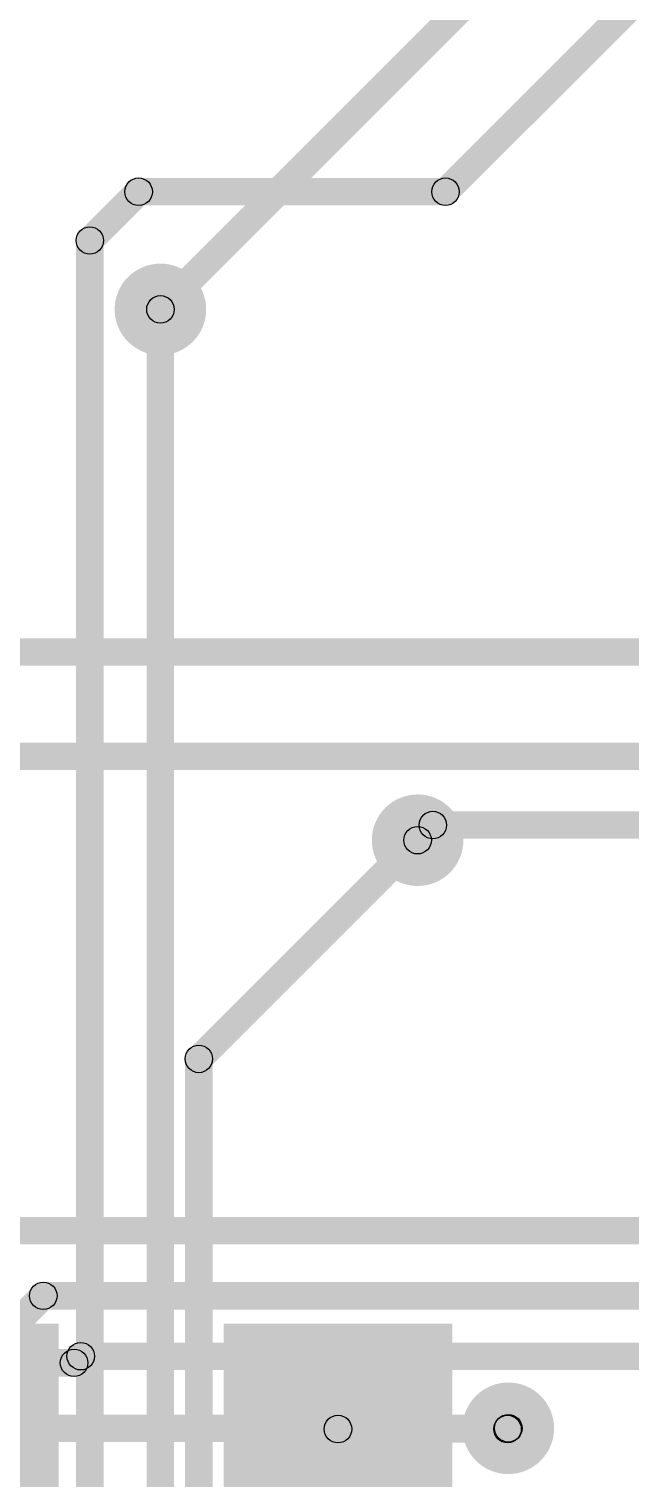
# Model space of a CAD drawing. Header units: millimetres. Extents: x 0 to 3.58, y 0 to 2.95.
# Drawn here: x 2.55 to 2.809, y 1.144 to 1.768 of the extents above; entities that cross this region are included whole.
import ezdxf

# ---------------------------------------------------------------- set-up
doc = ezdxf.new("R2010")
doc.units = ezdxf.units.MM
doc.header["$MEASUREMENT"] = 0
for name, color, linetype in [('BottomLayer', 5, 'Continuous'), ('TopLayer', 1, 'Continuous'), ('ViaHoleLayer', 16, 'Continuous')]:
    doc.layers.add(name, color=color, linetype=linetype)

# ---------------------------------------------------------------- blocks, each defined once
blk = doc.blocks.new('DIODE__SMB_13')
at = {"layer": 'TopLayer'}
for points in [[(-0.13386, 0.04528), (-0.03543, 0.04528), (-0.03543, -0.04527), (-0.13386, -0.04527)], [(0.03543, 0.04528), (0.13386, 0.04528), (0.13386, -0.04527), (0.03543, -0.04527)]]:
    blk.add_hatch(color=1, dxfattribs=at).paths.add_polyline_path(points)

msp = doc.modelspace()

# ---------------------------------------------------------------- hatches: boundary and pattern name
at = {"layer": 'BottomLayer'}
for points in [[(2.61087, 1.64286), (2.60252, 1.65121), (2.77929, 1.82799), (2.78764, 1.81964)], [(2.25238, 1.4937), (2.25238, 1.50551), (2.89438, 1.50551), (2.89438, 1.4937)], [(2.46232, 1.44882), (2.46232, 1.46063), (2.88583, 1.46063), (2.88583, 1.44882)], [(2.7215, 1.41449), (2.71315, 1.42285), (2.71968, 1.42937), (2.72803, 1.42102)], [(2.72385, 1.41929), (2.72385, 1.4311), (2.94488, 1.4311), (2.94488, 1.41929)], [(2.52555, 1.24476), (2.52555, 1.25657), (2.86667, 1.25657), (2.86667, 1.24476)], [(2.55632, 1.21676), (2.55632, 1.22857), (3.01732, 1.22857), (3.01732, 1.21676)], [(2.54818, 1.20618), (2.53983, 1.21453), (2.55215, 1.22685), (2.5605, 1.21849)], [(2.42799, 1.18791), (2.42799, 1.19972), (2.56955, 1.19972), (2.56955, 1.18791)], [(2.57373, 1.18964), (2.56538, 1.19799), (2.56823, 1.20085), (2.57658, 1.19249)], [(2.5724, 1.19076), (2.5724, 1.20257), (2.82732, 1.20257), (2.82732, 1.19076)], [(2.42832, 1.15976), (2.42832, 1.17157), (2.75632, 1.17157), (2.75632, 1.15976)]]:
    msp.add_hatch(color=5, dxfattribs=at).paths.add_polyline_path(points)
h = msp.add_hatch(color=5, dxfattribs=at)
edge = h.paths.add_edge_path()
edge.add_arc((2.60669, 1.64704), 0.01969, 0, 360)
h = msp.add_hatch(color=5, dxfattribs=at)
edge = h.paths.add_edge_path()
edge.add_arc((2.60669, 1.64704), 0.00591, 0, 360)
h = msp.add_hatch(color=5, dxfattribs=at)
edge = h.paths.add_edge_path()
edge.add_arc((2.71732, 1.41867), 0.01969, 0, 360)
h = msp.add_hatch(color=5, dxfattribs=at)
edge = h.paths.add_edge_path()
edge.add_arc((2.72385, 1.4252), 0.00591, 0, 360)
h = msp.add_hatch(color=5, dxfattribs=at)
edge = h.paths.add_edge_path()
edge.add_arc((2.72385, 1.4252), 0.00591, 0, 360)
h = msp.add_hatch(color=5, dxfattribs=at)
edge = h.paths.add_edge_path()
edge.add_arc((2.71732, 1.41867), 0.00591, 0, 360)
h = msp.add_hatch(color=5, dxfattribs=at)
edge = h.paths.add_edge_path()
edge.add_arc((2.55632, 1.22267), 0.00591, 0, 360)
h = msp.add_hatch(color=5, dxfattribs=at)
edge = h.paths.add_edge_path()
edge.add_arc((2.55632, 1.22267), 0.00591, 0, 360)
h = msp.add_hatch(color=5, dxfattribs=at)
edge = h.paths.add_edge_path()
edge.add_arc((2.56955, 1.19382), 0.00591, 0, 360)
h = msp.add_hatch(color=5, dxfattribs=at)
edge = h.paths.add_edge_path()
edge.add_arc((2.56955, 1.19382), 0.00591, 0, 360)
h = msp.add_hatch(color=5, dxfattribs=at)
edge = h.paths.add_edge_path()
edge.add_arc((2.5724, 1.19667), 0.00591, 0, 360)
h = msp.add_hatch(color=5, dxfattribs=at)
edge = h.paths.add_edge_path()
edge.add_arc((2.5724, 1.19667), 0.00591, 0, 360)
h = msp.add_hatch(color=5, dxfattribs=at)
edge = h.paths.add_edge_path()
edge.add_arc((2.75632, 1.16567), 0.01969, 0, 360)
h = msp.add_hatch(color=5, dxfattribs=at)
edge = h.paths.add_edge_path()
edge.add_arc((2.75632, 1.16567), 0.00591, 0, 360)
at = {"layer": 'TopLayer'}
for points in [[(2.7335, 1.69349), (2.72515, 1.70185), (2.92715, 1.90385), (2.9355, 1.89549)], [(2.59732, 1.69176), (2.59732, 1.70357), (2.72932, 1.70357), (2.72932, 1.69176)], [(2.5805, 1.67249), (2.57215, 1.68085), (2.59315, 1.70185), (2.6015, 1.69349)], [(2.58223, 1.10567), (2.57042, 1.10567), (2.57042, 1.67667), (2.58223, 1.67667)], [(2.6126, 1.00567), (2.60079, 1.00567), (2.60079, 1.64704), (2.6126, 1.64704)], [(2.6274, 1.3204), (2.61905, 1.32875), (2.71315, 1.42285), (2.7215, 1.41449)], [(2.62913, 0.88957), (2.61732, 0.88957), (2.61732, 1.32457), (2.62913, 1.32457)], [(2.68307, 1.15945), (2.68307, 1.17126), (2.75601, 1.17126), (2.75601, 1.15945)], [(2.76018, 1.16118), (2.75183, 1.16953), (2.75215, 1.16985), (2.7605, 1.16149)]]:
    msp.add_hatch(color=1, dxfattribs=at).paths.add_polyline_path(points)
h = msp.add_hatch(color=1, dxfattribs=at)
edge = h.paths.add_edge_path()
edge.add_arc((2.59732, 1.69767), 0.00591, 0, 360)
h = msp.add_hatch(color=1, dxfattribs=at)
edge = h.paths.add_edge_path()
edge.add_arc((2.59732, 1.69767), 0.00591, 0, 360)
h = msp.add_hatch(color=1, dxfattribs=at)
edge = h.paths.add_edge_path()
edge.add_arc((2.72932, 1.69767), 0.00591, 0, 360)
h = msp.add_hatch(color=1, dxfattribs=at)
edge = h.paths.add_edge_path()
edge.add_arc((2.72932, 1.69767), 0.00591, 0, 360)
h = msp.add_hatch(color=1, dxfattribs=at)
edge = h.paths.add_edge_path()
edge.add_arc((2.57632, 1.67667), 0.00591, 0, 360)
h = msp.add_hatch(color=1, dxfattribs=at)
edge = h.paths.add_edge_path()
edge.add_arc((2.57632, 1.67667), 0.00591, 0, 360)
h = msp.add_hatch(color=1, dxfattribs=at)
edge = h.paths.add_edge_path()
edge.add_arc((2.60669, 1.64704), 0.01969, 0, 360)
h = msp.add_hatch(color=1, dxfattribs=at)
edge = h.paths.add_edge_path()
edge.add_arc((2.60669, 1.64704), 0.00591, 0, 360)
h = msp.add_hatch(color=1, dxfattribs=at)
edge = h.paths.add_edge_path()
edge.add_arc((2.71732, 1.41867), 0.01969, 0, 360)
h = msp.add_hatch(color=1, dxfattribs=at)
edge = h.paths.add_edge_path()
edge.add_arc((2.71732, 1.41867), 0.00591, 0, 360)
h = msp.add_hatch(color=1, dxfattribs=at)
edge = h.paths.add_edge_path()
edge.add_arc((2.62323, 1.32457), 0.00591, 0, 360)
h = msp.add_hatch(color=1, dxfattribs=at)
edge = h.paths.add_edge_path()
edge.add_arc((2.62323, 1.32457), 0.00591, 0, 360)
h = msp.add_hatch(color=1, dxfattribs=at)
edge = h.paths.add_edge_path()
edge.add_arc((2.75632, 1.16567), 0.01969, 0, 360)
h = msp.add_hatch(color=1, dxfattribs=at)
edge = h.paths.add_edge_path()
edge.add_arc((2.68307, 1.16536), 0.00591, 0, 360)
h = msp.add_hatch(color=1, dxfattribs=at)
edge = h.paths.add_edge_path()
edge.add_arc((2.75601, 1.16536), 0.00591, 0, 360)
h = msp.add_hatch(color=1, dxfattribs=at)
edge = h.paths.add_edge_path()
edge.add_arc((2.75601, 1.16536), 0.00591, 0, 360)
h = msp.add_hatch(color=1, dxfattribs=at)
edge = h.paths.add_edge_path()
edge.add_arc((2.75632, 1.16567), 0.00591, 0, 360)
at = {"layer": 'ViaHoleLayer'}
h = msp.add_hatch(color=16, dxfattribs=at)
edge = h.paths.add_edge_path()
edge.add_arc((2.60669, 1.64704), 0.01181, 0, 360)
h = msp.add_hatch(color=16, dxfattribs=at)
edge = h.paths.add_edge_path()
edge.add_arc((2.71732, 1.41867), 0.01181, 0, 360)
h = msp.add_hatch(color=16, dxfattribs=at)
edge = h.paths.add_edge_path()
edge.add_arc((2.75632, 1.16567), 0.01181, 0, 360)

# ---------------------------------------------------------------- linework, layer by layer
at = {"layer": 'BottomLayer'}
for centre in [(2.60669, 1.64704), (2.72385, 1.4252), (2.72385, 1.4252), (2.71732, 1.41867), (2.55632, 1.22267), (2.55632, 1.22267), (2.56955, 1.19382), (2.56955, 1.19382), (2.5724, 1.19667), (2.5724, 1.19667), (2.75632, 1.16567)]:
    msp.add_circle(centre, 0.00591, dxfattribs=at)
at = {"layer": 'TopLayer'}
for centre in [(2.59732, 1.69767), (2.59732, 1.69767), (2.72932, 1.69767), (2.72932, 1.69767), (2.57632, 1.67667), (2.57632, 1.67667), (2.60669, 1.64704), (2.71732, 1.41867), (2.62323, 1.32457), (2.62323, 1.32457), (2.68307, 1.16536), (2.75601, 1.16536), (2.75601, 1.16536), (2.75632, 1.16567)]:
    msp.add_circle(centre, 0.00591, dxfattribs=at)

# ---------------------------------------------------------------- block references
at = {"rotation": 360}
msp.add_blockref('DIODE__SMB_13', (2.59843, 1.16535), dxfattribs=at)

doc.saveas('drawing.dxf')
